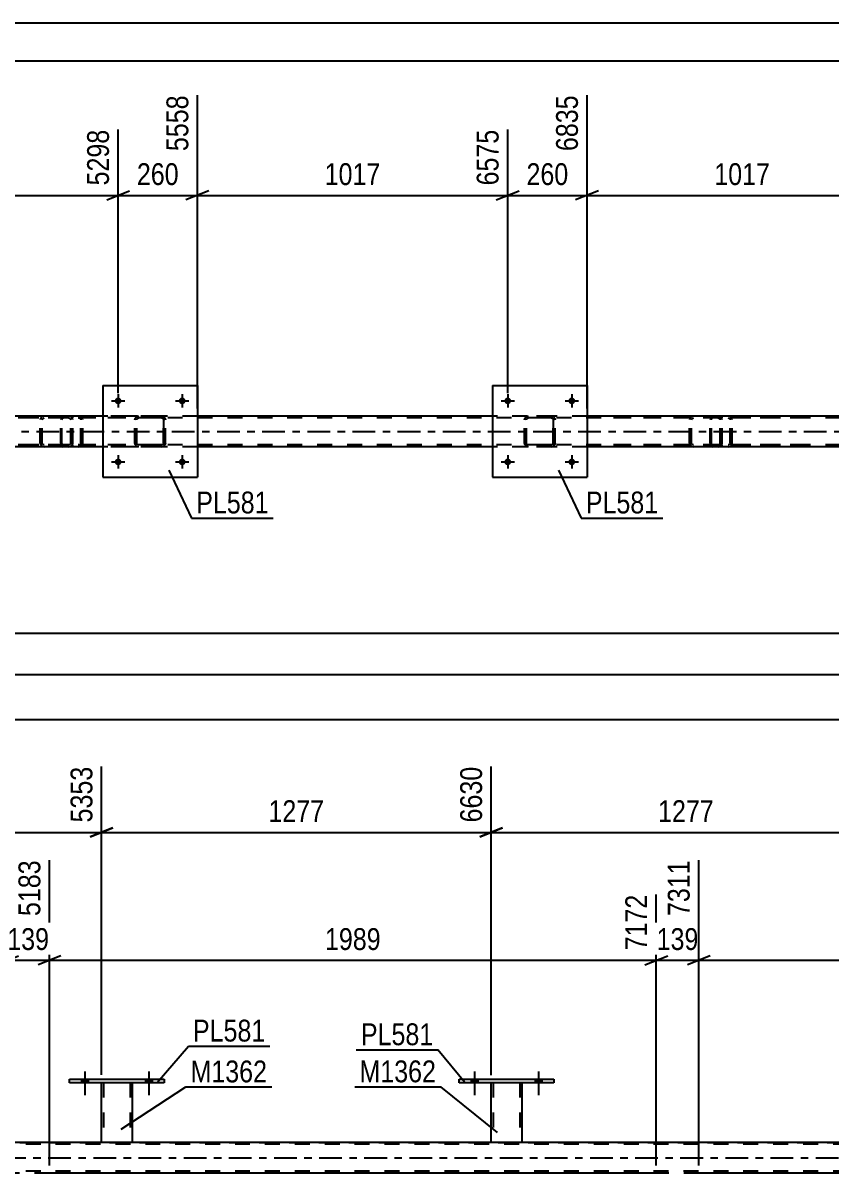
# Model space of a CAD drawing. Header units: millimetres. Extents: x 0 to 841, y 0 to 594.
# Drawn here: x 290.6 to 396.5, y 443.3 to 594 of the extents above; entities that cross this region are included whole.
import ezdxf

# ---------------------------------------------------------------- set-up
doc = ezdxf.new("R2010")
doc.units = ezdxf.units.MM
doc.linetypes.add('DXK_LINE_DOT2', pattern=[3.9198, 1.9599, -1.9599])
doc.linetypes.add('DXK_LINE_DOT3', pattern=[5.9187, 2.979, -0.9799, 0.9799, -0.9799])
doc.styles.add('Arial Narrow', font='ARIALN.TTF', dxfattribs={"height": 0.2})

# ---------------------------------------------------------------- blocks, each defined once
blk = doc.blocks.new('Unknown-404166562-1135')
at = {"color": 5, "linetype": 'Continuous'}
for p, q in [((841, 594), (0, 594)), ((836, 589), (5, 589))]:
    blk.add_line(p, q, dxfattribs=at)
blk = doc.blocks.new('Part-404166562-6130 - 6126')
at = {"color": 7, "linetype": 'DXK_LINE_DOT2'}
for p, q in [((296.57, 542.47), (281.58, 542.47)), ((296.57, 542.23), (281.58, 542.23)), ((292.86, 542.16), (292.83, 541.99)), ((292.83, 538.95), (292.83, 541.99)), ((292.87, 542.17), (292.86, 542.16)), ((293.08, 541.99), (293.1, 542.08)), ((293.08, 538.95), (293.08, 541.99)), ((293.1, 542.08), (293.16, 542.16)), ((293.34, 542.47), (293.14, 542.43)), ((293.16, 542.16), (293.24, 542.21)), ((293.24, 542.21), (293.34, 542.23)), ((296.77, 542.43), (296.57, 542.47)), ((296.57, 542.23), (296.67, 542.21)), ((296.67, 542.21), (296.75, 542.16)), ((296.75, 542.16), (296.81, 542.08)), ((296.81, 542.08), (296.83, 541.99)), ((296.83, 538.95), (296.83, 541.99)), ((297.05, 542.16), (297.04, 542.17)), ((297.08, 541.99), (297.05, 542.16)), ((297.08, 538.95), (297.08, 541.99)), ((296.57, 538.71), (281.58, 538.71)), ((296.57, 538.47), (281.58, 538.47)), ((292.83, 538.95), (292.87, 538.76)), ((293.1, 538.86), (293.08, 538.95)), ((293.16, 538.78), (293.1, 538.86)), ((293.14, 538.5), (293.34, 538.47)), ((293.24, 538.73), (293.16, 538.78)), ((293.34, 538.71), (293.24, 538.73)), ((296.67, 538.73), (296.57, 538.71)), ((296.57, 538.47), (296.77, 538.5)), ((296.75, 538.78), (296.67, 538.73)), ((296.81, 538.86), (296.75, 538.78)), ((296.83, 538.95), (296.81, 538.86)), ((297.04, 538.76), (297.08, 538.95))]:
    blk.add_line(p, q, dxfattribs=at)
for centre, start, end in [((293.32, 541.97), 110.7583, 155.68), ((296.59, 541.97), 24.32, 69.2417), ((293.32, 538.97), 204.32, 249.2417), ((296.59, 538.97), 290.7583, 335.68)]:
    blk.add_arc(centre, 0.496, start, end, dxfattribs=at)
blk = doc.blocks.new('Part-404166562-6131 - 6126')
at = {"color": 7, "linetype": 'DXK_LINE_DOT2'}
for p, q in [((381.71, 542.47), (366.72, 542.47)), ((381.71, 542.23), (366.72, 542.23)), ((378, 542.16), (377.96, 541.99)), ((377.96, 538.95), (377.96, 541.99)), ((378, 542.17), (378, 542.16)), ((378.22, 541.99), (378.24, 542.08)), ((378.22, 538.95), (378.22, 541.99)), ((378.24, 542.08), (378.29, 542.16)), ((378.47, 542.47), (378.28, 542.43)), ((378.29, 542.16), (378.37, 542.21)), ((378.37, 542.21), (378.47, 542.23)), ((381.9, 542.43), (381.71, 542.47)), ((381.71, 542.23), (381.8, 542.21)), ((381.8, 542.21), (381.89, 542.16)), ((381.89, 542.16), (381.94, 542.08)), ((381.94, 542.08), (381.96, 541.99)), ((381.96, 538.95), (381.96, 541.99)), ((382.18, 542.16), (382.18, 542.17)), ((382.22, 541.99), (382.18, 542.16)), ((382.22, 538.95), (382.22, 541.99)), ((381.71, 538.71), (366.72, 538.71)), ((381.71, 538.47), (366.72, 538.47)), ((377.96, 538.95), (378, 538.76)), ((378.24, 538.86), (378.22, 538.95)), ((378.29, 538.78), (378.24, 538.86)), ((378.28, 538.5), (378.47, 538.47)), ((378.37, 538.73), (378.29, 538.78)), ((378.47, 538.71), (378.37, 538.73)), ((381.8, 538.73), (381.71, 538.71)), ((381.71, 538.47), (381.9, 538.5)), ((381.89, 538.78), (381.8, 538.73)), ((381.94, 538.86), (381.89, 538.78)), ((381.96, 538.95), (381.94, 538.86)), ((382.18, 538.76), (382.22, 538.95))]:
    blk.add_line(p, q, dxfattribs=at)
for centre, start, end in [((378.45, 541.97), 110.7583, 155.68), ((381.73, 541.97), 24.32, 69.2417), ((378.45, 538.97), 204.32, 249.2417), ((381.73, 538.97), 290.7583, 335.68)]:
    blk.add_arc(centre, 0.496, start, end, dxfattribs=at)
blk = doc.blocks.new('Part-404166562-35114 - 6126')
at = {"color": 2, "linetype": 'Continuous'}
for p, q in [((352.11, 546.47), (352.11, 534.47)), ((352.11, 546.47), (364.51, 546.47)), ((364.51, 546.47), (364.51, 534.47)), ((352.11, 534.47), (364.51, 534.47))]:
    blk.add_line(p, q, dxfattribs=at)
blk = doc.blocks.new('Part-404166562-35112 - 6126')
at = {"color": 2, "linetype": 'Continuous'}
for p, q in [((301.03, 546.47), (301.03, 534.47)), ((301.03, 546.47), (313.43, 546.47)), ((313.43, 546.47), (313.43, 534.47)), ((301.03, 534.47), (313.43, 534.47))]:
    blk.add_line(p, q, dxfattribs=at)
blk = doc.blocks.new('Part-404166562-6138 - 6126')
at = {"color": 7, "linetype": 'DXK_LINE_DOT2'}
for p, q in [((295.56, 542.17), (295.54, 541.99)), ((295.54, 538.95), (295.54, 541.99)), ((295.62, 542.33), (295.56, 542.17)), ((295.7, 542.43), (295.62, 542.33)), ((295.67, 541.99), (295.68, 542.08)), ((295.67, 538.95), (295.67, 541.99)), ((295.68, 542.08), (295.71, 542.16)), ((295.81, 542.47), (295.7, 542.43)), ((295.71, 542.16), (295.76, 542.21)), ((295.76, 542.21), (295.81, 542.23)), ((307.96, 542.47), (295.81, 542.47)), ((307.96, 542.23), (295.81, 542.23)), ((297.08, 542.23), (297.08, 542.47)), ((298.09, 542.43), (297.9, 542.47)), ((297.9, 542.23), (298, 542.21)), ((298, 542.21), (298.08, 542.16)), ((298.08, 542.16), (298.13, 542.08)), ((298.13, 542.08), (298.15, 541.99)), ((298.15, 538.95), (298.15, 541.99)), ((298.37, 542.16), (298.36, 542.17)), ((298.4, 541.99), (298.37, 542.16)), ((298.4, 538.95), (298.4, 541.99)), ((295.54, 538.95), (295.56, 538.76)), ((295.56, 538.76), (295.62, 538.61)), ((295.62, 538.61), (295.7, 538.5)), ((295.68, 538.86), (295.67, 538.95)), ((295.71, 538.78), (295.68, 538.86)), ((295.7, 538.5), (295.81, 538.47)), ((295.76, 538.73), (295.71, 538.78)), ((295.81, 538.71), (295.76, 538.73)), ((307.96, 538.71), (295.81, 538.71)), ((307.96, 538.47), (295.81, 538.47)), ((297.08, 538.47), (297.08, 538.71)), ((298, 538.73), (297.9, 538.71)), ((297.9, 538.47), (298.09, 538.5)), ((298.08, 538.78), (298, 538.73)), ((298.13, 538.86), (298.08, 538.78)), ((298.15, 538.95), (298.13, 538.86)), ((298.36, 538.76), (298.4, 538.95))]:
    blk.add_line(p, q, dxfattribs=at)
for centre, start, end in [((297.91, 541.97), 23.8494, 68.8059), ((297.91, 538.96), 291.1941, 336.1506)]:
    blk.add_arc(centre, 0.492, start, end, dxfattribs=at)
blk = doc.blocks.new('Part-404166562-35113 - 6126')
at = {"color": 7, "linetype": 'DXK_LINE_DOT2'}
for p, q in [((356.31, 541.99), (356.35, 542.17)), ((356.35, 542.17), (356.31, 541.99)), ((356.31, 538.95), (356.31, 541.99)), ((356.31, 538.95), (356.31, 541.99)), ((356.55, 541.99), (356.57, 542.08)), ((356.55, 538.95), (356.55, 541.99)), ((356.55, 538.95), (356.55, 541.99)), ((356.57, 542.08), (356.62, 542.16)), ((356.61, 542.43), (356.79, 542.47)), ((356.79, 542.47), (356.61, 542.43)), ((356.62, 542.16), (356.7, 542.21)), ((356.7, 542.21), (356.79, 542.23)), ((359.83, 542.47), (356.79, 542.47)), ((359.83, 542.23), (356.79, 542.23)), ((359.83, 542.47), (360.01, 542.43)), ((360.01, 542.43), (359.83, 542.47)), ((359.83, 542.23), (359.92, 542.21)), ((359.92, 542.21), (360, 542.16)), ((360, 542.16), (360.05, 542.08)), ((360.05, 542.08), (360.07, 541.99)), ((360.07, 538.95), (360.07, 541.99)), ((360.07, 541.99), (360.07, 538.95)), ((360.27, 542.17), (360.31, 541.99)), ((360.31, 541.99), (360.27, 542.17)), ((360.31, 538.95), (360.31, 541.99)), ((360.31, 538.95), (360.31, 541.99)), ((356.35, 538.76), (356.31, 538.95)), ((356.31, 538.95), (356.35, 538.76)), ((356.57, 538.86), (356.55, 538.95)), ((356.62, 538.78), (356.57, 538.86)), ((356.79, 538.47), (356.61, 538.5)), ((356.61, 538.5), (356.79, 538.47)), ((356.7, 538.73), (356.62, 538.78)), ((356.79, 538.71), (356.7, 538.73)), ((359.83, 538.71), (356.79, 538.71)), ((359.83, 538.47), (356.79, 538.47)), ((359.92, 538.73), (359.83, 538.71)), ((360.01, 538.5), (359.83, 538.47)), ((359.83, 538.47), (360.01, 538.5)), ((360, 538.78), (359.92, 538.73)), ((360.05, 538.86), (360, 538.78)), ((360.07, 538.95), (360.05, 538.86)), ((360.31, 538.95), (360.27, 538.76)), ((360.27, 538.76), (360.31, 538.95))]:
    blk.add_line(p, q, dxfattribs=at)
at = {"color": 7, "linetype": 'DXK_LINE_DOT3'}
blk.add_line((358.31, 540.47), (358.31, 540.47), dxfattribs=at)
at = {"color": 7, "linetype": 'DXK_LINE_DOT2'}
for centre, start, end in [((356.79, 541.99), 112.5, 157.5), ((356.79, 541.99), 112.5, 157.5), ((359.83, 541.99), 22.5, 67.5), ((359.83, 541.99), 22.5, 67.5), ((356.79, 538.95), 202.5, 247.5), ((356.79, 538.95), 202.5, 247.5), ((359.83, 538.95), 292.5, 337.5), ((359.83, 538.95), 292.5, 337.5)]:
    blk.add_arc(centre, 0.48, start, end, dxfattribs=at)
blk = doc.blocks.new('Part-404166562-6139 - 6126')
at = {"color": 7, "linetype": 'DXK_LINE_DOT2'}
for p, q in [((380.69, 542.17), (380.67, 541.99)), ((380.67, 538.95), (380.67, 541.99)), ((380.75, 542.33), (380.69, 542.17)), ((380.84, 542.43), (380.75, 542.33)), ((380.81, 541.99), (380.82, 542.08)), ((380.81, 538.95), (380.81, 541.99)), ((380.82, 542.08), (380.85, 542.16)), ((380.94, 542.47), (380.84, 542.43)), ((380.85, 542.16), (380.89, 542.21)), ((380.89, 542.21), (380.94, 542.23)), ((393.1, 542.47), (380.94, 542.47)), ((393.1, 542.23), (380.94, 542.23)), ((382.22, 542.23), (382.22, 542.47)), ((383.23, 542.43), (383.03, 542.47)), ((383.03, 542.23), (383.13, 542.21)), ((383.13, 542.21), (383.21, 542.16)), ((383.21, 542.16), (383.27, 542.08)), ((383.27, 542.08), (383.28, 541.99)), ((383.28, 538.95), (383.28, 541.99)), ((383.5, 542.16), (383.5, 542.17)), ((383.54, 541.99), (383.5, 542.16)), ((383.54, 538.95), (383.54, 541.99)), ((380.67, 538.95), (380.69, 538.76)), ((380.69, 538.76), (380.75, 538.61)), ((380.75, 538.61), (380.84, 538.5)), ((380.82, 538.86), (380.81, 538.95)), ((380.85, 538.78), (380.82, 538.86)), ((380.84, 538.5), (380.94, 538.47)), ((380.89, 538.73), (380.85, 538.78)), ((380.94, 538.71), (380.89, 538.73)), ((393.1, 538.71), (380.94, 538.71)), ((393.1, 538.47), (380.94, 538.47)), ((382.22, 538.47), (382.22, 538.71)), ((383.13, 538.73), (383.03, 538.71)), ((383.03, 538.47), (383.23, 538.5)), ((383.21, 538.78), (383.13, 538.73)), ((383.27, 538.86), (383.21, 538.78)), ((383.28, 538.95), (383.27, 538.86)), ((383.5, 538.76), (383.54, 538.95))]:
    blk.add_line(p, q, dxfattribs=at)
for centre, start, end in [((383.05, 541.97), 23.8494, 68.8059), ((383.05, 538.96), 291.1941, 336.1506)]:
    blk.add_arc(centre, 0.492, start, end, dxfattribs=at)
blk = doc.blocks.new('Part-404166562-6245 - 6126')
at = {"color": 7, "linetype": 'DXK_LINE_DOT2'}
for p, q in [((738.75, 542.23), (91.09, 542.23)), ((313.43, 542.47), (301.03, 542.47)), ((364.51, 542.47), (352.11, 542.47)), ((738.75, 538.71), (91.09, 538.71)), ((313.43, 538.47), (301.03, 538.47)), ((364.51, 538.47), (352.11, 538.47))]:
    blk.add_line(p, q, dxfattribs=at)
at = {"color": 2, "linetype": 'Continuous'}
for p, q in [((301.03, 542.47), (262.35, 542.47)), ((352.11, 542.47), (313.43, 542.47)), ((403.19, 542.47), (364.51, 542.47)), ((301.03, 538.47), (262.35, 538.47)), ((352.11, 538.47), (313.43, 538.47)), ((403.19, 538.47), (364.51, 538.47))]:
    blk.add_line(p, q, dxfattribs=at)
at = {"color": 7, "linetype": 'DXK_LINE_DOT3'}
blk.add_line((91.09, 540.47), (738.75, 540.47), dxfattribs=at)
blk = doc.blocks.new('Part-404166562-35111 - 6126')
at = {"color": 7, "linetype": 'DXK_LINE_DOT2'}
for p, q in [((305.23, 541.99), (305.27, 542.17)), ((305.27, 542.17), (305.23, 541.99)), ((305.23, 538.95), (305.23, 541.99)), ((305.23, 538.95), (305.23, 541.99)), ((305.47, 541.99), (305.49, 542.08)), ((305.47, 538.95), (305.47, 541.99)), ((305.47, 538.95), (305.47, 541.99)), ((305.49, 542.08), (305.54, 542.16)), ((305.53, 542.43), (305.71, 542.47)), ((305.71, 542.47), (305.53, 542.43)), ((305.54, 542.16), (305.62, 542.21)), ((305.62, 542.21), (305.71, 542.23)), ((308.75, 542.47), (305.71, 542.47)), ((308.75, 542.23), (305.71, 542.23)), ((308.75, 542.47), (308.93, 542.43)), ((308.93, 542.43), (308.75, 542.47)), ((308.75, 542.23), (308.84, 542.21)), ((308.84, 542.21), (308.92, 542.16)), ((308.92, 542.16), (308.97, 542.08)), ((308.97, 542.08), (308.99, 541.99)), ((308.99, 538.95), (308.99, 541.99)), ((308.99, 541.99), (308.99, 538.95)), ((309.19, 542.17), (309.23, 541.99)), ((309.23, 541.99), (309.19, 542.17)), ((309.23, 538.95), (309.23, 541.99)), ((309.23, 538.95), (309.23, 541.99)), ((305.27, 538.76), (305.23, 538.95)), ((305.23, 538.95), (305.27, 538.76)), ((305.49, 538.86), (305.47, 538.95)), ((305.54, 538.78), (305.49, 538.86)), ((305.71, 538.47), (305.53, 538.5)), ((305.53, 538.5), (305.71, 538.47)), ((305.62, 538.73), (305.54, 538.78)), ((305.71, 538.71), (305.62, 538.73)), ((308.75, 538.71), (305.71, 538.71)), ((308.75, 538.47), (305.71, 538.47)), ((308.84, 538.73), (308.75, 538.71)), ((308.93, 538.5), (308.75, 538.47)), ((308.75, 538.47), (308.93, 538.5)), ((308.92, 538.78), (308.84, 538.73)), ((308.97, 538.86), (308.92, 538.78)), ((308.99, 538.95), (308.97, 538.86)), ((309.23, 538.95), (309.19, 538.76)), ((309.19, 538.76), (309.23, 538.95))]:
    blk.add_line(p, q, dxfattribs=at)
at = {"color": 7, "linetype": 'DXK_LINE_DOT3'}
blk.add_line((307.23, 540.47), (307.23, 540.47), dxfattribs=at)
at = {"color": 7, "linetype": 'DXK_LINE_DOT2'}
for centre, start, end in [((305.71, 541.99), 112.5, 157.5), ((305.71, 541.99), 112.5, 157.5), ((308.75, 541.99), 22.5, 67.5), ((308.75, 541.99), 22.5, 67.5), ((305.71, 538.95), 202.5, 247.5), ((305.71, 538.95), 202.5, 247.5), ((308.75, 538.95), 292.5, 337.5), ((308.75, 538.95), 292.5, 337.5)]:
    blk.add_arc(centre, 0.48, start, end, dxfattribs=at)
blk = doc.blocks.new('Bolt-404166562-35138 - 6126')
at = {"linetype": 'Continuous'}
for points in [[(303.47, 536.47, -1), (302.59, 536.47, -1)], [(311.87, 536.47, -1), (310.99, 536.47, -1)]]:
    blk.add_hatch(color=1, dxfattribs=at).paths.add_polyline_path(points)
at = {"color": 1, "linetype": 'Continuous'}
for p, q in [((303.03, 537.35), (303.03, 535.59)), ((311.43, 537.35), (311.43, 535.59)), ((302.15, 536.47), (303.91, 536.47)), ((310.55, 536.47), (312.31, 536.47))]:
    blk.add_line(p, q, dxfattribs=at)
blk = doc.blocks.new('Bolt-404166562-35139 - 6126')
at = {"linetype": 'Continuous'}
for points in [[(303.47, 544.47, -1), (302.59, 544.47, -1)], [(311.87, 544.47, -1), (310.99, 544.47, -1)]]:
    blk.add_hatch(color=1, dxfattribs=at).paths.add_polyline_path(points)
at = {"color": 1, "linetype": 'Continuous'}
for p, q in [((302.15, 544.47), (303.91, 544.47)), ((303.03, 545.35), (303.03, 543.59)), ((310.55, 544.47), (312.31, 544.47)), ((311.43, 545.35), (311.43, 543.59))]:
    blk.add_line(p, q, dxfattribs=at)
blk = doc.blocks.new('Bolt-404166562-35140 - 6126')
at = {"linetype": 'Continuous'}
for points in [[(354.55, 536.47, -1), (353.67, 536.47, -1)], [(362.95, 536.47, -1), (362.07, 536.47, -1)]]:
    blk.add_hatch(color=1, dxfattribs=at).paths.add_polyline_path(points)
at = {"color": 1, "linetype": 'Continuous'}
for p, q in [((354.11, 537.35), (354.11, 535.59)), ((362.51, 537.35), (362.51, 535.59)), ((353.23, 536.47), (354.99, 536.47)), ((361.63, 536.47), (363.39, 536.47))]:
    blk.add_line(p, q, dxfattribs=at)
blk = doc.blocks.new('Bolt-404166562-35141 - 6126')
at = {"linetype": 'Continuous'}
for points in [[(354.55, 544.47, -1), (353.67, 544.47, -1)], [(362.95, 544.47, -1), (362.07, 544.47, -1)]]:
    blk.add_hatch(color=1, dxfattribs=at).paths.add_polyline_path(points)
at = {"color": 1, "linetype": 'Continuous'}
for p, q in [((353.23, 544.47), (354.99, 544.47)), ((354.11, 545.35), (354.11, 543.59)), ((361.63, 544.47), (363.39, 544.47)), ((362.51, 545.35), (362.51, 543.59))]:
    blk.add_line(p, q, dxfattribs=at)
blk = doc.blocks.new('Bolt-404166562-35481 - 4656')
at = {"linetype": 'Continuous'}
for points in [[(298.22, 455.11), (299.1, 455.11), (299.1, 455.59), (298.22, 455.59)], [(306.62, 455.11), (307.5, 455.11), (307.5, 455.59), (306.62, 455.59)]]:
    blk.add_hatch(color=1, dxfattribs=at).paths.add_polyline_path(points)
at = {"color": 1, "linetype": 'Continuous'}
for p, q in [((298.22, 455.59), (298.22, 455.11)), ((298.66, 456.59), (298.66, 453.47)), ((299.1, 455.59), (299.1, 455.11)), ((306.62, 455.59), (306.62, 455.11)), ((307.06, 456.59), (307.06, 453.47)), ((307.5, 455.59), (307.5, 455.11))]:
    blk.add_line(p, q, dxfattribs=at)
blk = doc.blocks.new('Part-404166562-4736 - 4656')
at = {"color": 7, "linetype": 'DXK_LINE_DOT2'}
for p, q in [((727.98, 447.03), (86.72, 447.03)), ((113.77, 447.27), (727.98, 447.27)), ((304.86, 447.27), (300.86, 447.27)), ((355.94, 447.27), (351.94, 447.27)), ((727.98, 443.51), (86.72, 443.51)), ((294.03, 443.27), (288.46, 443.27)), ((379.16, 443.27), (373.59, 443.27))]:
    blk.add_line(p, q, dxfattribs=at)
at = {"color": 2, "linetype": 'Continuous'}
for p, q in [((300.86, 447.27), (253.78, 447.27)), ((351.94, 447.27), (304.86, 447.27)), ((403.02, 447.27), (355.94, 447.27)), ((373.59, 443.27), (294.03, 443.27)), ((458.72, 443.27), (379.16, 443.27))]:
    blk.add_line(p, q, dxfattribs=at)
at = {"color": 7, "linetype": 'DXK_LINE_DOT3'}
blk.add_line((86.72, 445.27), (727.98, 445.27), dxfattribs=at)
blk = doc.blocks.new('Part-404166562-35454 - 4656')
at = {"color": 2, "linetype": 'Continuous'}
for p, q in [((296.66, 455.11), (296.66, 455.59)), ((296.66, 455.59), (309.06, 455.59)), ((309.06, 455.59), (309.06, 455.11)), ((309.06, 455.11), (296.66, 455.11))]:
    blk.add_line(p, q, dxfattribs=at)
blk = doc.blocks.new('Part-404166562-35453 - 4656')
at = {"color": 7, "linetype": 'DXK_LINE_DOT2'}
for p, q in [((300.86, 455.12), (304.86, 455.12)), ((300.86, 455.11), (300.86, 455.12)), ((300.86, 455.12), (300.86, 455.11)), ((301.1, 455.12), (301.1, 447.27)), ((304.62, 455.12), (304.62, 447.27)), ((304.86, 455.12), (304.86, 455.11)), ((304.86, 455.11), (304.86, 455.12)), ((304.6, 447.27), (304.62, 447.27))]:
    blk.add_line(p, q, dxfattribs=at)
at = {"color": 2, "linetype": 'Continuous'}
for p, q in [((300.86, 447.27), (300.86, 455.11)), ((304.86, 455.11), (304.86, 447.27)), ((304.82, 447.27), (300.86, 447.27)), ((304.86, 447.27), (304.82, 447.27))]:
    blk.add_line(p, q, dxfattribs=at)
blk = doc.blocks.new('Part-404166562-35455 - 4656')
at = {"color": 7, "linetype": 'DXK_LINE_DOT2'}
for p, q in [((351.94, 455.12), (355.94, 455.12)), ((351.94, 455.11), (351.94, 455.12)), ((351.94, 455.12), (351.94, 455.11)), ((352.18, 455.12), (352.18, 447.27)), ((355.7, 455.12), (355.7, 447.27)), ((355.94, 455.12), (355.94, 455.11)), ((355.94, 455.11), (355.94, 455.12)), ((355.68, 447.27), (355.7, 447.27))]:
    blk.add_line(p, q, dxfattribs=at)
at = {"color": 2, "linetype": 'Continuous'}
for p, q in [((351.94, 447.27), (351.94, 455.11)), ((355.94, 455.11), (355.94, 447.27)), ((355.9, 447.27), (351.94, 447.27)), ((355.94, 447.27), (355.9, 447.27))]:
    blk.add_line(p, q, dxfattribs=at)
blk = doc.blocks.new('Part-404166562-35456 - 4656')
at = {"color": 2, "linetype": 'Continuous'}
for p, q in [((347.74, 455.11), (347.74, 455.59)), ((347.74, 455.59), (360.14, 455.59)), ((360.14, 455.59), (360.14, 455.11)), ((360.14, 455.11), (347.74, 455.11))]:
    blk.add_line(p, q, dxfattribs=at)
blk = doc.blocks.new('Bolt-404166562-35480 - 4656')
at = {"linetype": 'Continuous'}
for points in [[(298.22, 455.11), (299.1, 455.11), (299.1, 455.59), (298.22, 455.59)], [(306.62, 455.11), (307.5, 455.11), (307.5, 455.59), (306.62, 455.59)]]:
    blk.add_hatch(color=1, dxfattribs=at).paths.add_polyline_path(points)
at = {"color": 1, "linetype": 'Continuous'}
for p, q in [((298.22, 455.59), (298.22, 455.11)), ((298.66, 456.59), (298.66, 453.47)), ((299.1, 455.59), (299.1, 455.11)), ((306.62, 455.59), (306.62, 455.11)), ((307.06, 456.59), (307.06, 453.47)), ((307.5, 455.59), (307.5, 455.11))]:
    blk.add_line(p, q, dxfattribs=at)
blk = doc.blocks.new('Bolt-404166562-35482 - 4656')
at = {"linetype": 'Continuous'}
for points in [[(349.3, 455.11), (350.18, 455.11), (350.18, 455.59), (349.3, 455.59)], [(357.7, 455.11), (358.58, 455.11), (358.58, 455.59), (357.7, 455.59)]]:
    blk.add_hatch(color=1, dxfattribs=at).paths.add_polyline_path(points)
at = {"color": 1, "linetype": 'Continuous'}
for p, q in [((349.3, 455.59), (349.3, 455.11)), ((349.74, 456.59), (349.74, 453.47)), ((350.18, 455.59), (350.18, 455.11)), ((357.7, 455.59), (357.7, 455.11)), ((358.14, 456.59), (358.14, 453.47)), ((358.58, 455.59), (358.58, 455.11))]:
    blk.add_line(p, q, dxfattribs=at)
blk = doc.blocks.new('Bolt-404166562-35483 - 4656')
at = {"linetype": 'Continuous'}
for points in [[(349.3, 455.11), (350.18, 455.11), (350.18, 455.59), (349.3, 455.59)], [(357.7, 455.11), (358.58, 455.11), (358.58, 455.59), (357.7, 455.59)]]:
    blk.add_hatch(color=1, dxfattribs=at).paths.add_polyline_path(points)
at = {"color": 1, "linetype": 'Continuous'}
for p, q in [((349.3, 455.59), (349.3, 455.11)), ((349.74, 456.59), (349.74, 453.47)), ((350.18, 455.59), (350.18, 455.11)), ((357.7, 455.59), (357.7, 455.11)), ((358.14, 456.59), (358.14, 453.47)), ((358.58, 455.59), (358.58, 455.11))]:
    blk.add_line(p, q, dxfattribs=at)
blk = doc.blocks.new('StraightDimension-404166562-50422 - 6126')
at = {"color": 7, "linetype": 'Continuous'}
for p, q in [((313.43, 543.47), (313.43, 584.52)), ((303.03, 545.47), (303.03, 580.02)), ((301.53, 570.81), (304.53, 572.01)), ((303.03, 571.41), (313.43, 571.41)), ((314.93, 572.01), (311.93, 570.81))]:
    blk.add_line(p, q, dxfattribs=at)
at = {"color": 0}
blk.add_wipeout([(311.57, 572.16), (311.57, 576.36), (304.89, 576.36), (304.89, 572.16)], dxfattribs=at)
at = {"color": 3, "style": 'Arial Narrow'}
blk.add_text('260', height=2.863, dxfattribs=at).set_placement((305.49, 572.76))
at = {"color": 0, "linetype": 'Continuous'}
blk.add_wipeout([(312.83, 585.12), (308.63, 585.12), (308.63, 576.61), (312.83, 576.61)], dxfattribs=at)
at = {"color": 3, "linetype": 'Continuous', "style": 'Arial Narrow'}
blk.add_text('5558', height=2.863, rotation=90.0002, dxfattribs=at).set_placement((312.23, 577.21))
blk = doc.blocks.new('StraightDimension-404166562-6564 - 6126')
at = {"color": 7, "linetype": 'Continuous'}
blk.add_line((90.45, 502.72), (784.42, 502.72), dxfattribs=at)
blk = doc.blocks.new('StraightDimension-404166562-30659 - 6126')
at = {"color": 7, "linetype": 'Continuous'}
blk.add_line((91.09, 508.59), (783.78, 508.59), dxfattribs=at)
blk = doc.blocks.new('StraightDimension-404166562-30689 - 6126')
at = {"color": 7, "linetype": 'Continuous'}
blk.add_line((206.69, 514.01), (783.78, 514.01), dxfattribs=at)
blk = doc.blocks.new('StraightDimension-404166562-50419 - 6126')
at = {"color": 7, "linetype": 'Continuous'}
for p, q in [((364.51, 543.47), (364.51, 584.52)), ((405.19, 545.47), (405.19, 580.02)), ((366.01, 572.01), (363.01, 570.81)), ((364.51, 571.41), (405.19, 571.41)), ((403.69, 570.81), (406.69, 572.01))]:
    blk.add_line(p, q, dxfattribs=at)
at = {"color": 0, "linetype": 'Continuous'}
blk.add_wipeout([(404.59, 580.62), (400.39, 580.62), (400.39, 572.11), (404.59, 572.11)], dxfattribs=at)
at = {"color": 0}
blk.add_wipeout([(389.11, 572.16), (389.11, 576.36), (380.59, 576.36), (380.59, 572.16)], dxfattribs=at)
at = {"color": 3, "linetype": 'Continuous', "style": 'Arial Narrow'}
blk.add_text('7852', height=2.863, rotation=90.0002, dxfattribs=at).set_placement((403.99, 572.71))
at = {"color": 3, "style": 'Arial Narrow'}
blk.add_text('1017', height=2.863, dxfattribs=at).set_placement((381.19, 572.76))
blk = doc.blocks.new('StraightDimension-404166562-50420 - 6126')
at = {"color": 7, "linetype": 'Continuous'}
for p, q in [((364.51, 543.47), (364.51, 584.52)), ((354.11, 545.47), (354.11, 580.02)), ((352.61, 570.81), (355.61, 572.01)), ((354.11, 571.41), (364.51, 571.41)), ((366.01, 572.01), (363.01, 570.81))]:
    blk.add_line(p, q, dxfattribs=at)
at = {"color": 0}
blk.add_wipeout([(362.65, 572.16), (362.65, 576.36), (355.97, 576.36), (355.97, 572.16)], dxfattribs=at)
at = {"color": 3, "style": 'Arial Narrow'}
blk.add_text('260', height=2.863, dxfattribs=at).set_placement((356.57, 572.76))
at = {"color": 0, "linetype": 'Continuous'}
blk.add_wipeout([(363.91, 585.12), (359.71, 585.12), (359.71, 576.61), (363.91, 576.61)], dxfattribs=at)
at = {"color": 3, "linetype": 'Continuous', "style": 'Arial Narrow'}
blk.add_text('6835', height=2.863, rotation=90.0002, dxfattribs=at).set_placement((363.31, 577.21))
blk = doc.blocks.new('StraightDimension-404166562-50421 - 6126')
at = {"color": 7, "linetype": 'Continuous'}
for p, q in [((313.43, 543.47), (313.43, 584.52)), ((354.11, 545.47), (354.11, 580.02)), ((314.93, 572.01), (311.93, 570.81)), ((313.43, 571.41), (354.11, 571.41)), ((352.61, 570.81), (355.61, 572.01))]:
    blk.add_line(p, q, dxfattribs=at)
at = {"color": 0, "linetype": 'Continuous'}
blk.add_wipeout([(353.51, 580.62), (349.31, 580.62), (349.31, 572.11), (353.51, 572.11)], dxfattribs=at)
at = {"color": 0}
blk.add_wipeout([(338.03, 572.16), (338.03, 576.36), (329.51, 576.36), (329.51, 572.16)], dxfattribs=at)
at = {"color": 3, "linetype": 'Continuous', "style": 'Arial Narrow'}
blk.add_text('6575', height=2.863, rotation=90.0002, dxfattribs=at).set_placement((352.91, 572.71))
at = {"color": 3, "style": 'Arial Narrow'}
blk.add_text('1017', height=2.863, dxfattribs=at).set_placement((330.11, 572.76))
blk = doc.blocks.new('StraightDimension-404166562-50423 - 6126')
at = {"color": 7, "linetype": 'Continuous'}
for p, q in [((262.35, 543.47), (262.35, 584.52)), ((303.03, 545.47), (303.03, 580.02)), ((263.85, 572.01), (260.85, 570.81)), ((262.35, 571.41), (303.03, 571.41)), ((301.53, 570.81), (304.53, 572.01))]:
    blk.add_line(p, q, dxfattribs=at)
at = {"color": 0, "linetype": 'Continuous'}
blk.add_wipeout([(302.43, 580.62), (298.23, 580.62), (298.23, 572.11), (302.43, 572.11)], dxfattribs=at)
at = {"color": 0}
blk.add_wipeout([(286.95, 572.16), (286.95, 576.36), (278.43, 576.36), (278.43, 572.16)], dxfattribs=at)
at = {"color": 3, "linetype": 'Continuous', "style": 'Arial Narrow'}
blk.add_text('5298', height=2.863, rotation=90.0002, dxfattribs=at).set_placement((301.83, 572.71))
at = {"color": 3, "style": 'Arial Narrow'}
blk.add_text('1017', height=2.863, dxfattribs=at).set_placement((279.03, 572.76))
blk = doc.blocks.new('StraightDimension-404166562-51577 - 4656')
at = {"color": 7, "linetype": 'Continuous'}
for p, q in [((294.03, 444.27), (294.03, 484.26)), ((373.59, 444.27), (373.59, 479.76)), ((295.53, 471.75), (292.53, 470.55)), ((294.03, 471.15), (373.59, 471.15)), ((372.09, 470.55), (375.09, 471.75))]:
    blk.add_line(p, q, dxfattribs=at)
at = {"color": 0, "linetype": 'Continuous'}
blk.add_wipeout([(372.99, 480.36), (368.79, 480.36), (368.79, 471.85), (372.99, 471.85)], dxfattribs=at)
at = {"color": 0}
blk.add_wipeout([(338.07, 471.9), (338.07, 476.1), (329.55, 476.1), (329.55, 471.9)], dxfattribs=at)
at = {"color": 3, "linetype": 'Continuous', "style": 'Arial Narrow'}
blk.add_text('7172', height=2.863, rotation=90.0002, dxfattribs=at).set_placement((372.39, 472.45))
at = {"color": 3, "style": 'Arial Narrow'}
blk.add_text('1989', height=2.863, dxfattribs=at).set_placement((330.15, 472.5))
blk = doc.blocks.new('StraightDimension-404166562-51576 - 4656')
at = {"color": 7, "linetype": 'Continuous'}
for p, q in [((379.16, 444.27), (379.16, 484.26)), ((373.59, 444.27), (373.59, 479.76)), ((372.09, 470.55), (375.09, 471.75)), ((373.59, 471.15), (379.16, 471.15)), ((380.66, 471.75), (377.66, 470.55))]:
    blk.add_line(p, q, dxfattribs=at)
at = {"color": 0}
blk.add_wipeout([(379.72, 471.9), (379.72, 476.1), (373.03, 476.1), (373.03, 471.9)], dxfattribs=at)
at = {"color": 3, "style": 'Arial Narrow'}
blk.add_text('139', height=2.863, dxfattribs=at).set_placement((373.63, 472.5))
at = {"color": 0, "linetype": 'Continuous'}
blk.add_wipeout([(378.56, 484.86), (374.36, 484.86), (374.36, 476.35), (378.56, 476.35)], dxfattribs=at)
at = {"color": 3, "linetype": 'Continuous', "style": 'Arial Narrow'}
blk.add_text('7311', height=2.863, rotation=90.0002, dxfattribs=at).set_placement((377.96, 476.95))
blk = doc.blocks.new('StraightDimension-404166562-51575 - 4656')
at = {"color": 7, "linetype": 'Continuous'}
for p, q in [((379.16, 444.27), (379.16, 484.26)), ((458.72, 444.27), (458.72, 479.76)), ((380.66, 471.75), (377.66, 470.55)), ((379.16, 471.15), (458.72, 471.15)), ((457.22, 470.55), (460.22, 471.75))]:
    blk.add_line(p, q, dxfattribs=at)
at = {"color": 0, "linetype": 'Continuous'}
blk.add_wipeout([(458.12, 480.36), (453.92, 480.36), (453.92, 471.85), (458.12, 471.85)], dxfattribs=at)
at = {"color": 0}
blk.add_wipeout([(423.2, 471.9), (423.2, 476.1), (414.69, 476.1), (414.69, 471.9)], dxfattribs=at)
at = {"color": 3, "linetype": 'Continuous', "style": 'Arial Narrow'}
blk.add_text('9300', height=2.863, rotation=90.0002, dxfattribs=at).set_placement((457.52, 472.45))
at = {"color": 3, "style": 'Arial Narrow'}
blk.add_text('1989', height=2.863, dxfattribs=at).set_placement((415.29, 472.5))
blk = doc.blocks.new('StraightDimension-404166562-51578 - 4656')
at = {"color": 7, "linetype": 'Continuous'}
for p, q in [((294.03, 444.27), (294.03, 484.26)), ((288.46, 444.27), (288.46, 479.76)), ((286.96, 470.55), (289.96, 471.75)), ((288.46, 471.15), (294.03, 471.15)), ((295.53, 471.75), (292.53, 470.55))]:
    blk.add_line(p, q, dxfattribs=at)
at = {"color": 0}
blk.add_wipeout([(294.58, 471.9), (294.58, 476.1), (287.9, 476.1), (287.9, 471.9)], dxfattribs=at)
at = {"color": 3, "style": 'Arial Narrow'}
blk.add_text('139', height=2.863, dxfattribs=at).set_placement((288.5, 472.5))
at = {"color": 0, "linetype": 'Continuous'}
blk.add_wipeout([(293.43, 484.86), (289.23, 484.86), (289.23, 476.35), (293.43, 476.35)], dxfattribs=at)
at = {"color": 3, "linetype": 'Continuous', "style": 'Arial Narrow'}
blk.add_text('5183', height=2.863, rotation=90.0002, dxfattribs=at).set_placement((292.83, 476.95))
blk = doc.blocks.new('StraightDimension-404166562-52686 - 4656')
at = {"color": 7, "linetype": 'Continuous'}
for p, q in [((351.94, 456.11), (351.94, 496.53)), ((403.02, 456.12), (403.02, 496.53)), ((353.44, 488.52), (350.44, 487.32)), ((401.52, 487.32), (404.52, 488.52)), ((351.94, 487.92), (403.02, 487.92))]:
    blk.add_line(p, q, dxfattribs=at)
at = {"color": 0, "linetype": 'Continuous'}
blk.add_wipeout([(402.42, 497.13), (398.22, 497.13), (398.22, 488.62), (402.42, 488.62)], dxfattribs=at)
at = {"color": 0}
blk.add_wipeout([(381.74, 488.67), (381.74, 492.87), (373.22, 492.87), (373.22, 488.67)], dxfattribs=at)
at = {"color": 3, "linetype": 'Continuous', "style": 'Arial Narrow'}
blk.add_text('7907', height=2.863, rotation=90.0002, dxfattribs=at).set_placement((401.82, 489.22))
at = {"color": 3, "style": 'Arial Narrow'}
blk.add_text('1277', height=2.863, dxfattribs=at).set_placement((373.82, 489.27))
blk = doc.blocks.new('StraightDimension-404166562-52687 - 4656')
at = {"color": 7, "linetype": 'Continuous'}
for p, q in [((300.86, 456.12), (300.86, 496.53)), ((351.94, 456.11), (351.94, 496.53)), ((302.36, 488.52), (299.36, 487.32)), ((350.44, 487.32), (353.44, 488.52)), ((300.86, 487.92), (351.94, 487.92))]:
    blk.add_line(p, q, dxfattribs=at)
at = {"color": 0, "linetype": 'Continuous'}
blk.add_wipeout([(351.34, 497.13), (347.14, 497.13), (347.14, 488.62), (351.34, 488.62)], dxfattribs=at)
at = {"color": 0}
blk.add_wipeout([(330.65, 488.67), (330.65, 492.87), (322.14, 492.87), (322.14, 488.67)], dxfattribs=at)
at = {"color": 3, "linetype": 'Continuous', "style": 'Arial Narrow'}
blk.add_text('6630', height=2.863, rotation=90.0002, dxfattribs=at).set_placement((350.74, 489.22))
at = {"color": 3, "style": 'Arial Narrow'}
blk.add_text('1277', height=2.863, dxfattribs=at).set_placement((322.74, 489.27))
blk = doc.blocks.new('StraightDimension-404166562-52688 - 4656')
at = {"color": 7, "linetype": 'Continuous'}
for p, q in [((249.78, 456.04), (249.78, 496.53)), ((300.86, 456.12), (300.86, 496.53)), ((251.28, 488.52), (248.28, 487.32)), ((299.36, 487.32), (302.36, 488.52)), ((249.78, 487.92), (300.86, 487.92))]:
    blk.add_line(p, q, dxfattribs=at)
at = {"color": 0, "linetype": 'Continuous'}
blk.add_wipeout([(300.26, 497.13), (296.06, 497.13), (296.06, 488.62), (300.26, 488.62)], dxfattribs=at)
at = {"color": 0}
blk.add_wipeout([(279.57, 488.67), (279.57, 492.87), (271.06, 492.87), (271.06, 488.67)], dxfattribs=at)
at = {"color": 3, "linetype": 'Continuous', "style": 'Arial Narrow'}
blk.add_text('5353', height=2.863, rotation=90.0002, dxfattribs=at).set_placement((299.66, 489.22))
at = {"color": 3, "style": 'Arial Narrow'}
blk.add_text('1277', height=2.863, dxfattribs=at).set_placement((271.66, 489.27))
blk = doc.blocks.new('Mark-404166562-55147 - 6126')
at = {"color": 0}
blk.add_wipeout([(322.78, 529.72), (322.78, 532.72), (313.27, 532.72), (313.27, 529.72)], dxfattribs=at)
blk.add_wipeout([(322.78, 529.72), (322.78, 532.72), (313.27, 532.72), (313.27, 529.72)], dxfattribs=at)
at = {"color": 30, "linetype": 'Continuous'}
for p, q in [((309.7, 535.38), (312.67, 529.12)), ((312.67, 529.12), (323.38, 529.12))]:
    blk.add_line(p, q, dxfattribs=at)
at = {"color": 3, "style": 'Arial Narrow'}
blk.add_text('PL581', height=2.863, dxfattribs=at).set_placement((313.27, 529.72))
blk = doc.blocks.new('Mark-404166562-55150 - 6126')
at = {"color": 0}
blk.add_wipeout([(373.86, 529.72), (373.86, 532.72), (364.35, 532.72), (364.35, 529.72)], dxfattribs=at)
blk.add_wipeout([(373.86, 529.72), (373.86, 532.72), (364.35, 532.72), (364.35, 529.72)], dxfattribs=at)
at = {"color": 30, "linetype": 'Continuous'}
for p, q in [((360.78, 535.38), (363.75, 529.12)), ((363.75, 529.12), (374.46, 529.12))]:
    blk.add_line(p, q, dxfattribs=at)
at = {"color": 3, "style": 'Arial Narrow'}
blk.add_text('PL581', height=2.863, dxfattribs=at).set_placement((364.35, 529.72))
blk = doc.blocks.new('Mark-404166562-52878 - 4656')
at = {"color": 0}
blk.add_wipeout([(322.57, 455.15), (322.57, 458.15), (312.52, 458.15), (312.52, 455.15)], dxfattribs=at)
blk.add_wipeout([(322.57, 455.15), (322.57, 458.15), (312.52, 458.15), (312.52, 455.15)], dxfattribs=at)
at = {"color": 30, "linetype": 'Continuous'}
for p, q in [((303.43, 449.02), (311.92, 454.55)), ((311.92, 454.55), (323.17, 454.55))]:
    blk.add_line(p, q, dxfattribs=at)
at = {"color": 3, "style": 'Arial Narrow'}
blk.add_text('M1362', height=2.863, dxfattribs=at).set_placement((312.52, 455.15))
blk = doc.blocks.new('Mark-404166562-52881 - 4656')
at = {"color": 0}
blk.add_wipeout([(322.34, 460.5), (322.34, 463.5), (312.84, 463.5), (312.84, 460.5)], dxfattribs=at)
blk.add_wipeout([(322.34, 460.5), (322.34, 463.5), (312.84, 463.5), (312.84, 460.5)], dxfattribs=at)
at = {"color": 30, "linetype": 'Continuous'}
for p, q in [((308.14, 455.15), (312.24, 459.9)), ((312.24, 459.9), (322.94, 459.9))]:
    blk.add_line(p, q, dxfattribs=at)
at = {"color": 3, "style": 'Arial Narrow'}
blk.add_text('PL581', height=2.863, dxfattribs=at).set_placement((312.84, 460.5))
blk = doc.blocks.new('Mark-404166562-52884 - 4656')
at = {"color": 0}
blk.add_wipeout([(344.72, 455.16), (344.72, 458.16), (334.67, 458.16), (334.67, 455.16)], dxfattribs=at)
blk.add_wipeout([(344.72, 455.16), (344.72, 458.16), (334.67, 458.16), (334.67, 455.16)], dxfattribs=at)
at = {"color": 30, "linetype": 'Continuous'}
for p in [(334.07, 454.56), (352.75, 448.59)]:
    blk.add_line(p, (345.32, 454.56), dxfattribs=at)
at = {"color": 3, "style": 'Arial Narrow'}
blk.add_text('M1362', height=2.863, dxfattribs=at).set_placement((334.67, 455.16))
blk = doc.blocks.new('Mark-404166562-52887 - 4656')
at = {"color": 0}
blk.add_wipeout([(344.36, 460.02), (344.36, 463.02), (334.86, 463.02), (334.86, 460.02)], dxfattribs=at)
blk.add_wipeout([(344.36, 460.02), (344.36, 463.02), (334.86, 463.02), (334.86, 460.02)], dxfattribs=at)
at = {"color": 30, "linetype": 'Continuous'}
for p in [(334.26, 459.42), (348.48, 455.13)]:
    blk.add_line(p, (344.96, 459.42), dxfattribs=at)
at = {"color": 3, "style": 'Arial Narrow'}
blk.add_text('PL581', height=2.863, dxfattribs=at).set_placement((334.86, 460.02))

msp = doc.modelspace()

# ---------------------------------------------------------------- block references
for name in ['Unknown-404166562-1135', 'Part-404166562-35112 - 6126', 'Part-404166562-35114 - 6126', 'Bolt-404166562-35139 - 6126', 'Bolt-404166562-35141 - 6126', 'Part-404166562-6245 - 6126', 'Part-404166562-6130 - 6126', 'Part-404166562-6138 - 6126', 'Part-404166562-35111 - 6126', 'Part-404166562-35113 - 6126', 'Part-404166562-6131 - 6126', 'Part-404166562-6139 - 6126', 'Bolt-404166562-35138 - 6126', 'Bolt-404166562-35140 - 6126', 'Part-404166562-35454 - 4656', 'Bolt-404166562-35481 - 4656', 'Bolt-404166562-35480 - 4656', 'Part-404166562-35456 - 4656', 'Bolt-404166562-35482 - 4656', 'Bolt-404166562-35483 - 4656', 'Part-404166562-35453 - 4656', 'Part-404166562-35455 - 4656', 'Part-404166562-4736 - 4656']:
    msp.add_blockref(name, (0, 0))

# ---------------------------------------------------------------- next in the draw order: block references
for name in ['StraightDimension-404166562-50422 - 6126', 'StraightDimension-404166562-50419 - 6126', 'StraightDimension-404166562-6564 - 6126', 'StraightDimension-404166562-51577 - 4656']:
    msp.add_blockref(name, (0, 0))

# ---------------------------------------------------------------- next in the draw order: block references
for name in ['StraightDimension-404166562-50420 - 6126', 'StraightDimension-404166562-50423 - 6126', 'StraightDimension-404166562-30659 - 6126', 'StraightDimension-404166562-51578 - 4656', 'StraightDimension-404166562-51576 - 4656']:
    msp.add_blockref(name, (0, 0))

# ---------------------------------------------------------------- next in the draw order: block references
for name in ['StraightDimension-404166562-50421 - 6126', 'StraightDimension-404166562-30689 - 6126', 'StraightDimension-404166562-51575 - 4656']:
    msp.add_blockref(name, (0, 0))

# ---------------------------------------------------------------- next in the draw order: block references
for name in ['Mark-404166562-55147 - 6126', 'Mark-404166562-55150 - 6126', 'StraightDimension-404166562-52686 - 4656']:
    msp.add_blockref(name, (0, 0))

# ---------------------------------------------------------------- next in the draw order: block references
msp.add_blockref('StraightDimension-404166562-52687 - 4656', (0, 0))

# ---------------------------------------------------------------- next in the draw order: block references
for name in ['StraightDimension-404166562-52688 - 4656', 'Mark-404166562-52878 - 4656', 'Mark-404166562-52884 - 4656']:
    msp.add_blockref(name, (0, 0))

# ---------------------------------------------------------------- next in the draw order: block references
for name in ['Mark-404166562-52881 - 4656', 'Mark-404166562-52887 - 4656']:
    msp.add_blockref(name, (0, 0))

doc.saveas('drawing.dxf')
